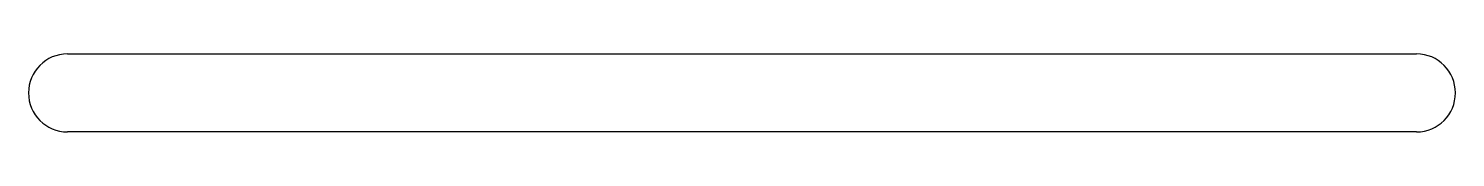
# Model space of a CAD drawing. Extents: x 1568 to 1678, y 2113 to 2119.
import ezdxf

# ---------------------------------------------------------------- set-up
doc = ezdxf.new("R2010")
doc.units = 0
doc.layers.get('0').update_dxf_attribs({"linetype": 'CONTINUOUS'})

msp = doc.modelspace()

# ---------------------------------------------------------------- linework, layer by layer
for p, q in [((1571.17, 2119.37), (1675.17, 2119.37)), ((1675.17, 2113.37), (1571.17, 2113.37))]:
    msp.add_line(p, q)
for centre, start, end in [((1571.17, 2116.37), 90, 270), ((1675.17, 2116.37), 270, 90)]:
    msp.add_arc(centre, 3, start, end)

doc.saveas('drawing.dxf')
